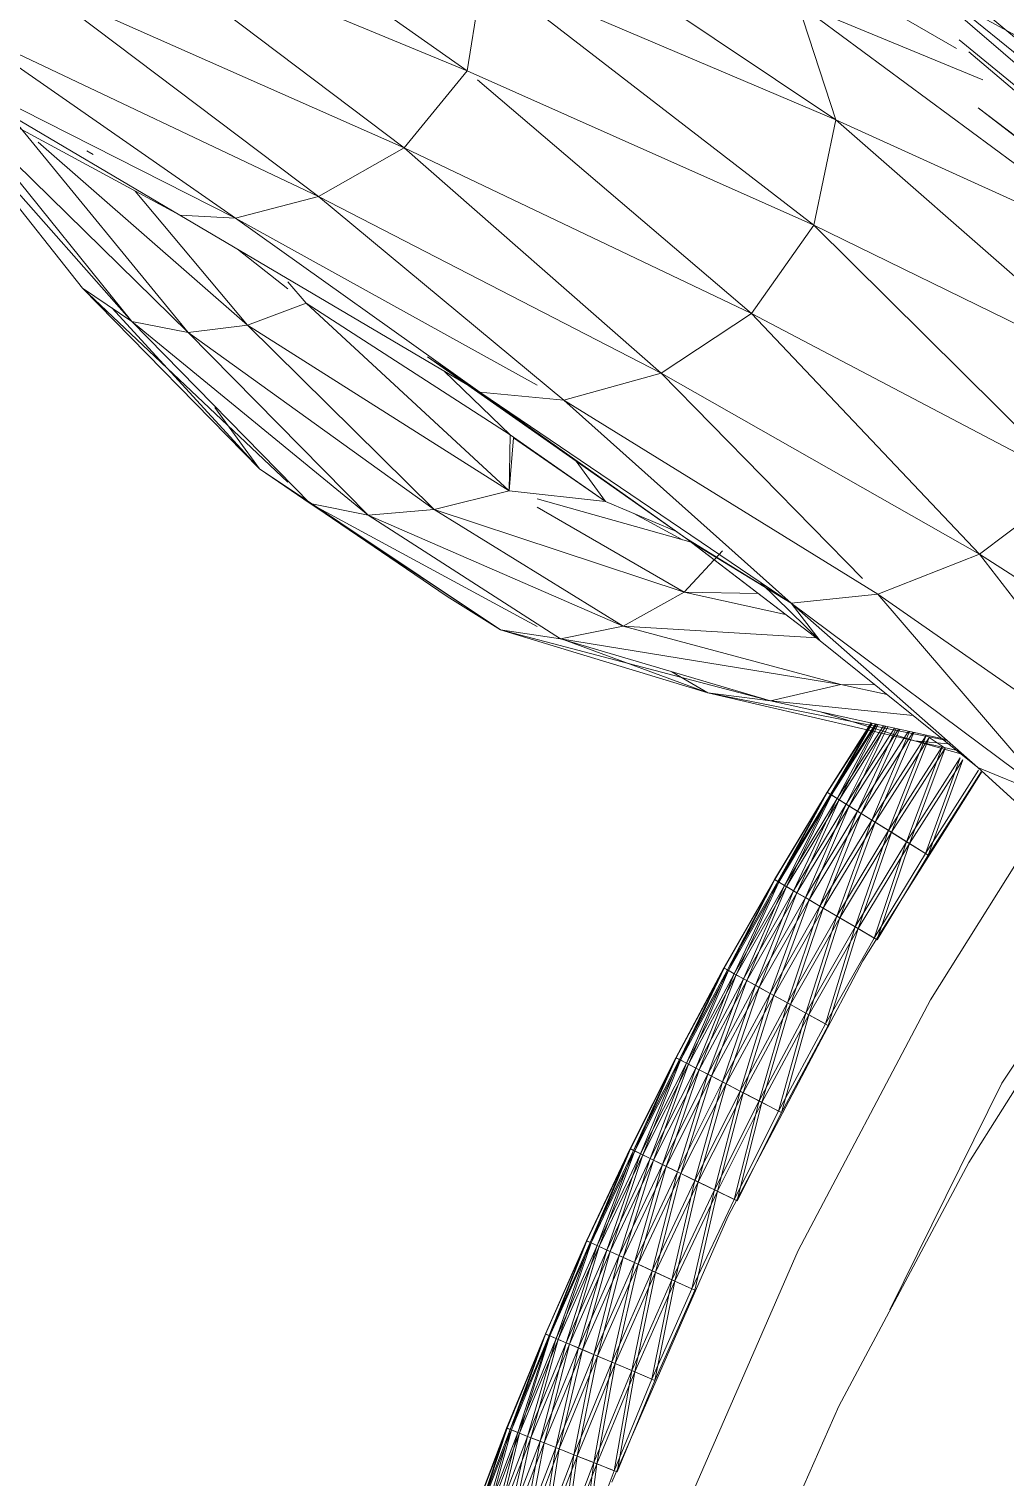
# Model space of a CAD drawing. Header units: millimetres. Extents: x -8591 to 211781, y -3000 to 31870.
# Drawn here: x -4579.3 to -4543.6, y 2707.5 to 2760.4 of the extents above; entities that cross this region are included whole.
import ezdxf

# ---------------------------------------------------------------- set-up
doc = ezdxf.new("R2010")
doc.units = ezdxf.units.MM
doc.layers.add('G-IMPT', color=8, linetype='Continuous', lineweight=9)
doc.layers.add('I-FURN', color=30, linetype='Continuous', lineweight=9)

# ---------------------------------------------------------------- blocks, each defined once
blk = doc.blocks.new('Artificial banana plant 1500mm - Family 4__C1-728657-Begane grond')
at = {"layer": 'G-IMPT'}
for p, q in [((-107.198, 83.734), (-142.178, 113.008)), ((-107.198, 83.734), (-142.178, 113.008)), ((-162.828, 110.678), (-150.528, 102.021)), ((-162.828, 110.678), (-150.528, 102.021)), ((-152.008, 110.24), (-137.048, 100.226)), ((-152.008, 110.24), (-137.048, 100.226)), ((-111.455, 85.89), (-138.008, 108.777)), ((-111.455, 85.89), (-138.008, 108.777)), ((-107.198, 83.734), (-138.008, 108.777)), ((-107.198, 83.734), (-138.008, 108.777)), ((-163.828, 107.517), (-152.828, 99.204)), ((-163.828, 107.517), (-152.828, 99.204)), ((-163.828, 107.517), (-150.528, 102.021)), ((-163.828, 107.517), (-150.528, 102.021)), ((-140.818, 107.577), (-132.639, 102.832)), ((-140.818, 107.577), (-132.639, 102.832)), ((-150.528, 102.021), (-149.938, 105.709)), ((-150.528, 102.021), (-149.938, 105.709)), ((-149.938, 105.709), (-137.848, 96.379)), ((-149.938, 105.709), (-137.848, 96.379)), ((-149.938, 105.709), (-137.048, 100.226)), ((-149.938, 105.709), (-137.048, 100.226)), ((-166.118, 105.085), (-155.968, 97.423)), ((-166.118, 105.085), (-155.968, 97.423)), ((-166.118, 105.085), (-152.828, 99.204)), ((-166.118, 105.085), (-152.828, 99.204)), ((-137.048, 100.226), (-138.438, 104.486)), ((-137.048, 100.226), (-138.438, 104.486)), ((-138.438, 104.486), (-125.728, 95.089)), ((-138.438, 104.486), (-125.728, 95.089)), ((-138.438, 104.486), (-131.669, 101.695)), ((-138.438, 104.486), (-131.669, 101.695)), ((-132.558, 104.45), (-119.518, 97.376)), ((-132.558, 104.45), (-119.518, 97.376)), ((-174.258, 103.884), (-161.028, 96.74)), ((-174.258, 103.884), (-161.028, 96.74)), ((-172.048, 103.251), (-161.028, 96.74)), ((-172.048, 103.251), (-161.028, 96.74)), ((-172.048, 103.251), (-158.998, 96.63)), ((-172.048, 103.251), (-158.998, 96.63)), ((-169.108, 103.655), (-158.998, 96.63)), ((-169.108, 103.655), (-158.998, 96.63)), ((-169.108, 103.655), (-155.968, 97.423)), ((-169.108, 103.655), (-155.968, 97.423)), ((-111.368, 85.815), (-132.533, 103.152)), ((-111.368, 85.815), (-132.533, 103.152)), ((-114.388, 87.57), (-132.182, 102.72)), ((-114.388, 87.57), (-132.182, 102.72)), ((-170.748, 101.844), (-164.588, 94.078)), ((-170.748, 101.844), (-164.588, 94.078)), ((-170.616, 101.695), (-162.788, 92.856)), ((-170.616, 101.695), (-162.788, 92.856)), ((-152.828, 99.204), (-150.528, 102.021)), ((-152.828, 99.204), (-150.528, 102.021)), ((-150.528, 102.021), (-137.848, 96.379)), ((-150.528, 102.021), (-137.848, 96.379)), ((-150.146, 101.695), (-140.128, 93.143)), ((-150.146, 101.695), (-140.128, 93.143)), ((-120.518, 92.054), (-131.838, 100.663)), ((-120.518, 92.054), (-131.838, 100.663)), ((-115.508, 88.104), (-131.838, 100.663)), ((-115.508, 88.104), (-131.838, 100.663)), ((-168.998, 100.562), (-160.728, 92.452)), ((-168.998, 100.562), (-160.728, 92.452)), ((-168.998, 100.562), (-162.788, 92.856)), ((-168.998, 100.562), (-162.788, 92.856)), ((-166.978, 100.083), (-160.728, 92.452)), ((-166.978, 100.083), (-160.728, 92.452)), ((-137.848, 96.379), (-137.048, 100.226)), ((-137.848, 96.379), (-137.048, 100.226)), ((-137.048, 100.226), (-126.078, 90.624)), ((-137.048, 100.226), (-126.078, 90.624)), ((-137.048, 100.226), (-125.728, 95.089)), ((-137.048, 100.226), (-125.728, 95.089)), ((-166.216, 99.417), (-158.558, 92.719)), ((-166.216, 99.417), (-158.558, 92.719)), ((-164.438, 99.099), (-164.198, 98.965)), ((-155.968, 97.423), (-152.828, 99.204)), ((-155.968, 97.423), (-152.828, 99.204)), ((-152.828, 99.204), (-143.428, 90.973)), ((-152.828, 99.204), (-143.428, 90.973)), ((-152.828, 99.204), (-140.128, 93.143)), ((-152.828, 99.204), (-140.128, 93.143)), ((-162.662, 97.623), (-158.558, 92.719)), ((-162.662, 97.623), (-158.558, 92.719)), ((-158.998, 96.63), (-155.968, 97.423)), ((-158.998, 96.63), (-155.968, 97.423)), ((-155.968, 97.423), (-146.988, 89.985)), ((-155.968, 97.423), (-146.988, 89.985)), ((-155.968, 97.423), (-143.428, 90.973)), ((-155.968, 97.423), (-143.428, 90.973)), ((-161.028, 96.74), (-150.058, 90.27)), ((-161.028, 96.74), (-150.058, 90.27)), ((-161.028, 96.74), (-158.998, 96.63)), ((-161.028, 96.74), (-158.998, 96.63)), ((-158.998, 96.63), (-150.058, 90.27)), ((-158.998, 96.63), (-150.058, 90.27)), ((-158.998, 96.63), (-147.962, 90.524)), ((-158.998, 96.63), (-147.962, 90.524)), ((-140.128, 93.143), (-137.848, 96.379)), ((-140.128, 93.143), (-137.848, 96.379)), ((-137.848, 96.379), (-128.338, 86.949)), ((-137.848, 96.379), (-128.338, 86.949)), ((-137.848, 96.379), (-126.078, 90.624)), ((-137.848, 96.379), (-126.078, 90.624)), ((-158.921, 95.498), (-157.089, 94.055)), ((-158.921, 95.498), (-157.089, 94.055)), ((-157.089, 94.312), (-156.418, 93.526)), ((-157.089, 94.312), (-156.418, 93.526)), ((-164.588, 94.078), (-158.118, 87.471)), ((-164.588, 94.078), (-158.118, 87.471)), ((-162.788, 92.856), (-164.588, 94.078)), ((-162.788, 92.856), (-164.588, 94.078)), ((-164.588, 94.078), (-157.089, 86.98)), ((-164.588, 94.078), (-157.089, 86.98)), ((-163.52, 93.354), (-158.118, 87.471)), ((-163.52, 93.354), (-158.118, 87.471)), ((-156.418, 93.526), (-158.558, 92.719)), ((-156.418, 93.526), (-158.558, 92.719)), ((-156.418, 93.526), (-148.958, 88.712)), ((-156.418, 93.526), (-148.958, 88.712)), ((-156.418, 93.526), (-148.988, 86.668)), ((-156.418, 93.526), (-148.988, 86.668)), ((-160.728, 92.452), (-162.788, 92.856)), ((-160.728, 92.452), (-162.788, 92.856)), ((-162.788, 92.856), (-154.148, 85.775)), ((-162.788, 92.856), (-154.148, 85.775)), ((-162.788, 92.856), (-156.268, 86.203)), ((-162.788, 92.856), (-156.268, 86.203)), ((-158.558, 92.719), (-160.728, 92.452)), ((-158.558, 92.719), (-160.728, 92.452)), ((-158.558, 92.719), (-148.988, 86.668)), ((-158.558, 92.719), (-148.988, 86.668)), ((-158.558, 92.719), (-151.738, 85.981)), ((-158.558, 92.719), (-151.738, 85.981)), ((-143.428, 90.973), (-140.128, 93.143)), ((-143.428, 90.973), (-140.128, 93.143)), ((-140.128, 93.143), (-131.788, 84.356)), ((-140.128, 93.143), (-131.788, 84.356)), ((-140.128, 93.143), (-128.338, 86.949)), ((-140.128, 93.143), (-128.338, 86.949)), ((-160.728, 92.452), (-151.738, 85.981)), ((-160.728, 92.452), (-151.738, 85.981)), ((-160.728, 92.452), (-154.148, 85.775)), ((-160.728, 92.452), (-154.148, 85.775)), ((-151.978, 91.563), (-150.058, 90.27)), ((-151.978, 91.563), (-150.058, 90.27)), ((-151.978, 91.563), (-142.528, 84.937)), ((-151.978, 91.563), (-142.528, 84.937)), ((-151.371, 91.045), (-148.958, 88.712)), ((-151.371, 91.045), (-148.958, 88.712)), ((-146.988, 89.985), (-143.428, 90.973)), ((-146.988, 89.985), (-143.428, 90.973)), ((-143.428, 90.973), (-136.065, 83.459)), ((-143.428, 90.973), (-136.065, 83.459)), ((-143.428, 90.973), (-131.788, 84.356)), ((-143.428, 90.973), (-131.788, 84.356)), ((-150.058, 90.27), (-146.988, 89.985)), ((-150.058, 90.27), (-146.988, 89.985)), ((-150.058, 90.27), (-142.528, 84.937)), ((-150.058, 90.27), (-142.528, 84.937)), ((-150.058, 90.27), (-138.678, 82.554)), ((-150.058, 90.27), (-138.678, 82.554)), ((-158.118, 87.471), (-159.758, 89.709)), ((-158.118, 87.471), (-159.758, 89.709)), ((-146.988, 89.985), (-138.678, 82.554)), ((-146.988, 89.985), (-138.678, 82.554)), ((-146.988, 89.985), (-135.508, 82.891)), ((-146.988, 89.985), (-135.508, 82.891)), ((-148.958, 88.712), (-148.988, 86.668)), ((-148.958, 88.712), (-148.988, 86.668)), ((-148.988, 86.668), (-148.828, 88.605)), ((-148.988, 86.668), (-148.828, 88.605)), ((-148.958, 88.712), (-145.468, 86.27)), ((-148.958, 88.712), (-145.468, 86.27)), ((-145.468, 86.27), (-148.828, 88.605)), ((-145.468, 86.27), (-148.828, 88.605)), ((-156.268, 86.203), (-158.118, 87.471)), ((-156.268, 86.203), (-158.118, 87.471)), ((-158.118, 87.471), (-149.308, 81.584)), ((-158.118, 87.471), (-149.308, 81.584)), ((-158.118, 87.471), (-151.258, 82.797)), ((-158.118, 87.471), (-151.258, 82.797)), ((-146.535, 87.747), (-145.468, 86.27)), ((-146.535, 87.747), (-145.468, 86.27)), ((-131.788, 84.356), (-128.338, 86.949)), ((-131.788, 84.356), (-128.338, 86.949)), ((-148.988, 86.668), (-151.738, 85.981)), ((-148.988, 86.668), (-151.738, 85.981)), ((-148.988, 86.668), (-145.468, 86.27)), ((-148.988, 86.668), (-145.468, 86.27)), ((-147.962, 86.378), (-142.34, 84.792)), ((-147.962, 86.378), (-142.34, 84.792)), ((-156.268, 86.203), (-149.308, 81.584)), ((-156.268, 86.203), (-149.308, 81.584)), ((-154.148, 85.775), (-156.268, 86.203)), ((-154.148, 85.775), (-156.268, 86.203)), ((-156.268, 86.203), (-147.962, 81.707)), ((-156.268, 86.203), (-147.962, 81.707)), ((-151.738, 85.981), (-154.148, 85.775)), ((-151.738, 85.981), (-154.148, 85.775)), ((-154.148, 85.775), (-144.828, 81.719)), ((-154.148, 85.775), (-144.828, 81.719)), ((-154.148, 85.775), (-147.118, 81.25)), ((-154.148, 85.775), (-147.118, 81.25)), ((-151.738, 85.981), (-142.588, 82.961)), ((-151.738, 85.981), (-142.588, 82.961)), ((-151.738, 85.981), (-144.828, 81.719)), ((-151.738, 85.981), (-144.828, 81.719)), ((-147.962, 86.074), (-142.588, 82.961)), ((-147.962, 86.074), (-142.588, 82.961)), ((-142.869, 85.176), (-145.468, 86.27)), ((-142.869, 85.176), (-145.468, 86.27)), ((-142.652, 84.88), (-144.433, 85.835)), ((-142.652, 84.88), (-144.433, 85.835)), ((-142.528, 84.937), (-137.618, 81.18)), ((-142.528, 84.937), (-137.618, 81.18)), ((-142.528, 84.937), (-138.678, 82.554)), ((-142.528, 84.937), (-138.678, 82.554)), ((-142.528, 84.937), (-142.338, 84.792)), ((-142.528, 84.937), (-142.338, 84.792)), ((-138.678, 82.554), (-142.338, 84.792)), ((-138.678, 82.554), (-142.338, 84.792)), ((-137.618, 81.18), (-142.338, 84.792)), ((-137.618, 81.18), (-142.338, 84.792)), ((-141.188, 84.468), (-142.588, 82.961)), ((-141.188, 84.468), (-142.588, 82.961)), ((-135.508, 82.891), (-131.788, 84.356)), ((-135.508, 82.891), (-131.788, 84.356)), ((-131.788, 84.356), (-125.078, 75.612)), ((-131.788, 84.356), (-125.078, 75.612)), ((-131.788, 84.356), (-120.898, 77.323)), ((-131.788, 84.356), (-120.898, 77.323)), ((-139.786, 83.306), (-137.618, 81.18)), ((-139.786, 83.306), (-137.618, 81.18)), ((-149.308, 81.584), (-151.258, 82.797)), ((-149.308, 81.584), (-151.258, 82.797)), ((-142.588, 82.961), (-144.828, 81.719)), ((-142.588, 82.961), (-144.828, 81.719)), ((-139.877, 82.908), (-142.588, 82.961)), ((-139.877, 82.908), (-142.588, 82.961)), ((-142.588, 82.961), (-138.884, 82.148)), ((-142.588, 82.961), (-138.884, 82.148)), ((-138.678, 82.554), (-135.508, 82.891)), ((-138.678, 82.554), (-135.508, 82.891)), ((-135.508, 82.891), (-129.709, 76.132)), ((-135.508, 82.891), (-129.709, 76.132)), ((-135.508, 82.891), (-125.078, 75.612)), ((-135.508, 82.891), (-125.078, 75.612)), ((-138.678, 82.554), (-131.848, 76.549)), ((-138.678, 82.554), (-131.848, 76.549)), ((-138.678, 82.554), (-137.618, 81.18)), ((-138.678, 82.554), (-137.618, 81.18)), ((-138.678, 82.554), (-129.709, 75.871)), ((-138.678, 82.554), (-129.709, 75.871)), ((-149.308, 81.584), (-141.728, 79.286)), ((-149.308, 81.584), (-141.728, 79.286)), ((-147.118, 81.25), (-149.308, 81.584)), ((-147.118, 81.25), (-149.308, 81.584)), ((-149.308, 81.584), (-139.438, 78.994)), ((-149.308, 81.584), (-139.438, 78.994)), ((-144.828, 81.719), (-147.118, 81.25)), ((-144.828, 81.719), (-147.118, 81.25)), ((-144.828, 81.719), (-137.733, 81.292)), ((-144.828, 81.719), (-137.733, 81.292)), ((-144.828, 81.719), (-136.868, 79.587)), ((-144.828, 81.719), (-136.868, 79.587)), ((-147.118, 81.272), (-141.728, 79.286)), ((-147.118, 81.272), (-141.728, 79.286)), ((-147.118, 81.25), (-136.868, 79.587)), ((-147.118, 81.25), (-136.868, 79.587)), ((-147.118, 81.25), (-139.438, 78.994)), ((-147.118, 81.25), (-139.438, 78.994)), ((-131.848, 76.549), (-137.618, 81.18)), ((-131.848, 76.549), (-137.618, 81.18)), ((-141.728, 79.286), (-143.039, 80.052)), ((-141.728, 79.286), (-143.039, 80.052)), ((-136.868, 79.587), (-139.438, 78.994)), ((-136.868, 79.587), (-139.438, 78.994)), ((-136.868, 79.587), (-135.611, 79.569)), ((-136.868, 79.587), (-135.611, 79.569)), ((-136.868, 79.587), (-135.171, 79.216)), ((-136.868, 79.587), (-135.171, 79.216)), ((-141.728, 79.286), (-134.168, 77.531)), ((-141.728, 79.286), (-134.168, 77.531)), ((-139.438, 78.994), (-141.728, 79.286)), ((-139.438, 78.994), (-141.728, 79.286)), ((-141.728, 79.286), (-132.972, 77.538)), ((-141.728, 79.286), (-132.972, 77.538)), ((-139.438, 78.994), (-134.218, 78.451)), ((-139.438, 78.994), (-134.218, 78.451)), ((-139.438, 78.994), (-133.012, 77.573)), ((-139.438, 78.994), (-133.012, 77.573)), ((-137.607, 78.589), (-134.168, 77.531)), ((-137.607, 78.589), (-134.168, 77.531)), ((-135.754, 78.179), (-137.368, 75.646)), ((-135.754, 78.179), (-137.368, 75.646)), ((-137.358, 75.641), (-135.751, 78.179)), ((-137.358, 75.641), (-135.751, 78.179)), ((-135.734, 78.175), (-137.358, 75.641)), ((-135.734, 78.175), (-137.358, 75.641)), ((-135.724, 78.173), (-137.238, 75.568)), ((-135.724, 78.173), (-137.238, 75.568)), ((-137.238, 75.568), (-135.595, 78.144)), ((-135.595, 78.144), (-137.238, 75.568)), ((-135.699, 78.167), (-137.208, 75.547)), ((-135.699, 78.167), (-137.208, 75.547)), ((-137.208, 75.547), (-135.556, 78.136)), ((-137.208, 75.547), (-135.556, 78.136)), ((-136.998, 75.417), (-135.544, 78.133)), ((-135.544, 78.133), (-136.998, 75.417)), ((-135.297, 78.078), (-136.998, 75.417)), ((-135.297, 78.078), (-136.998, 75.417)), ((-136.928, 75.374), (-135.498, 78.123)), ((-136.928, 75.374), (-135.498, 78.123)), ((-135.211, 78.059), (-136.928, 75.374)), ((-135.211, 78.059), (-136.928, 75.374)), ((-135.239, 78.065), (-136.668, 75.213)), ((-135.239, 78.065), (-136.668, 75.213)), ((-136.668, 75.213), (-134.897, 77.99)), ((-134.897, 77.99), (-136.668, 75.213)), ((-135.149, 78.046), (-136.558, 75.141)), ((-135.149, 78.046), (-136.558, 75.141)), ((-136.558, 75.141), (-134.759, 77.959)), ((-136.558, 75.141), (-134.759, 77.959)), ((-136.248, 74.955), (-134.843, 77.978)), ((-134.843, 77.978), (-136.248, 74.955)), ((-134.387, 77.877), (-136.248, 74.955)), ((-134.387, 77.877), (-136.248, 74.955)), ((-136.118, 74.868), (-134.71, 77.948)), ((-136.118, 74.868), (-134.71, 77.948)), ((-134.215, 77.839), (-136.118, 74.868)), ((-134.215, 77.839), (-136.118, 74.868)), ((-134.351, 77.869), (-135.728, 74.631)), ((-135.728, 74.631), (-134.351, 77.869)), ((-134.189, 77.833), (-135.608, 74.553)), ((-134.189, 77.833), (-135.608, 74.553)), ((-135.728, 74.631), (-133.748, 77.726)), ((-133.748, 77.726), (-135.728, 74.631)), ((-133.628, 77.645), (-135.608, 74.553)), ((-135.608, 74.553), (-133.628, 77.645)), ((-135.118, 74.252), (-133.748, 77.726)), ((-133.748, 77.726), (-135.118, 74.252)), ((-133.148, 77.332), (-135.118, 74.252)), ((-133.148, 77.332), (-135.118, 74.252)), ((-135.008, 74.182), (-133.628, 77.645)), ((-135.008, 74.182), (-133.628, 77.645)), ((-133.148, 77.332), (-134.458, 73.837)), ((-134.458, 73.837), (-133.148, 77.332)), ((-134.168, 77.531), (-132.39, 77.026)), ((-134.168, 77.531), (-132.39, 77.026)), ((-132.814, 77.399), (-134.168, 77.531)), ((-132.814, 77.399), (-134.168, 77.531)), ((-134.168, 77.531), (-132.544, 77.162)), ((-134.168, 77.531), (-132.544, 77.162)), ((-133.048, 77.26), (-133.628, 77.645)), ((-133.048, 77.26), (-133.628, 77.645)), ((-133.048, 77.26), (-135.008, 74.182)), ((-133.048, 77.26), (-135.008, 74.182)), ((-134.458, 73.837), (-132.498, 76.901)), ((-132.498, 76.901), (-134.458, 73.837)), ((-133.048, 77.26), (-134.348, 73.774)), ((-133.048, 77.26), (-134.348, 73.774)), ((-132.398, 76.835), (-134.348, 73.774)), ((-134.348, 73.774), (-132.398, 76.835)), ((-133.768, 73.413), (-132.498, 76.901)), ((-132.498, 76.901), (-133.768, 73.413)), ((-133.668, 73.35), (-132.398, 76.835)), ((-133.668, 73.35), (-132.398, 76.835)), ((-136.058, 69.49), (-131.696, 76.422)), ((-131.828, 76.459), (-133.768, 73.413)), ((-131.828, 76.459), (-133.768, 73.413)), ((-131.728, 76.395), (-133.668, 73.35)), ((-131.728, 76.395), (-133.668, 73.35)), ((-131.848, 76.549), (-123.338, 68.788)), ((-131.848, 76.549), (-123.338, 68.788)), ((-131.848, 76.549), (-129.709, 75.665)), ((-131.848, 76.549), (-129.709, 75.665)), ((-139.288, 72.459), (-137.368, 75.646)), ((-139.288, 72.459), (-137.368, 75.646)), ((-139.278, 72.452), (-137.368, 75.646)), ((-139.278, 72.452), (-137.368, 75.646)), ((-139.278, 72.452), (-137.358, 75.641)), ((-139.278, 72.452), (-137.358, 75.641)), ((-139.168, 72.385), (-137.368, 75.646)), ((-139.168, 72.385), (-137.368, 75.646)), ((-139.168, 72.385), (-137.238, 75.568)), ((-139.168, 72.385), (-137.238, 75.568)), ((-139.128, 72.363), (-137.358, 75.641)), ((-139.128, 72.363), (-137.358, 75.641)), ((-139.128, 72.363), (-137.208, 75.547)), ((-139.128, 72.363), (-137.208, 75.547)), ((-138.918, 72.239), (-137.238, 75.568)), ((-138.918, 72.239), (-137.238, 75.568)), ((-138.918, 72.239), (-136.998, 75.417)), ((-138.918, 72.239), (-136.998, 75.417)), ((-138.848, 72.199), (-137.208, 75.547)), ((-138.848, 72.199), (-137.208, 75.547)), ((-138.848, 72.199), (-136.928, 75.374)), ((-138.848, 72.199), (-136.928, 75.374)), ((-138.588, 72.044), (-136.998, 75.417)), ((-138.588, 72.044), (-136.998, 75.417)), ((-138.588, 72.044), (-136.668, 75.213)), ((-138.588, 72.044), (-136.668, 75.213)), ((-138.468, 71.975), (-136.928, 75.374)), ((-138.468, 71.975), (-136.928, 75.374)), ((-138.158, 71.795), (-136.668, 75.213)), ((-138.158, 71.795), (-136.668, 75.213)), ((-137.358, 75.641), (-137.368, 75.646)), ((-137.238, 75.568), (-137.368, 75.646)), ((-137.358, 75.641), (-137.368, 75.646)), ((-137.238, 75.568), (-137.368, 75.646)), ((-137.208, 75.547), (-137.358, 75.641)), ((-137.358, 75.641), (-137.208, 75.547)), ((-137.238, 75.568), (-136.998, 75.417)), ((-137.238, 75.568), (-136.998, 75.417)), ((-136.928, 75.374), (-137.208, 75.547)), ((-136.928, 75.374), (-137.208, 75.547)), ((-136.668, 75.213), (-136.998, 75.417)), ((-136.668, 75.213), (-136.998, 75.417)), ((-136.558, 75.141), (-136.928, 75.374)), ((-136.928, 75.374), (-136.558, 75.141)), ((-136.668, 75.213), (-136.248, 74.955)), ((-136.668, 75.213), (-136.248, 74.955)), ((-138.468, 71.975), (-136.558, 75.141)), ((-138.468, 71.975), (-136.558, 75.141)), ((-138.158, 71.795), (-136.248, 74.955)), ((-138.158, 71.795), (-136.248, 74.955)), ((-138.018, 71.714), (-136.558, 75.141)), ((-138.018, 71.714), (-136.558, 75.141)), ((-138.018, 71.714), (-136.118, 74.868)), ((-138.018, 71.714), (-136.118, 74.868)), ((-137.628, 71.485), (-136.248, 74.955)), ((-137.628, 71.485), (-136.248, 74.955)), ((-137.508, 71.411), (-136.118, 74.868)), ((-137.508, 71.411), (-136.118, 74.868)), ((-136.118, 74.868), (-136.558, 75.141)), ((-136.118, 74.868), (-136.558, 75.141)), ((-135.728, 74.631), (-136.248, 74.955)), ((-135.728, 74.631), (-136.248, 74.955)), ((-135.608, 74.553), (-136.118, 74.868)), ((-136.118, 74.868), (-135.608, 74.553)), ((-137.628, 71.485), (-135.728, 74.631)), ((-137.628, 71.485), (-135.728, 74.631)), ((-137.508, 71.411), (-135.608, 74.553)), ((-137.508, 71.411), (-135.608, 74.553)), ((-137.008, 71.121), (-135.728, 74.631)), ((-137.008, 71.121), (-135.728, 74.631)), ((-137.008, 71.121), (-135.118, 74.252)), ((-137.008, 71.121), (-135.118, 74.252)), ((-136.898, 71.056), (-135.608, 74.553)), ((-136.898, 71.056), (-135.608, 74.553)), ((-136.898, 71.056), (-135.008, 74.182)), ((-136.898, 71.056), (-135.008, 74.182)), ((-136.338, 70.724), (-135.118, 74.252)), ((-136.338, 70.724), (-135.118, 74.252)), ((-136.228, 70.664), (-135.008, 74.182)), ((-136.228, 70.664), (-135.008, 74.182)), ((-135.728, 74.631), (-135.118, 74.252)), ((-135.728, 74.631), (-135.118, 74.252)), ((-135.008, 74.182), (-135.608, 74.553)), ((-135.008, 74.182), (-135.608, 74.553)), ((-134.458, 73.837), (-135.118, 74.252)), ((-134.458, 73.837), (-135.118, 74.252)), ((-134.348, 73.774), (-135.008, 74.182)), ((-135.008, 74.182), (-134.348, 73.774)), ((-133.588, 68.063), (-129.642, 74.341)), ((-136.338, 70.724), (-134.458, 73.837)), ((-136.338, 70.724), (-134.458, 73.837)), ((-136.228, 70.664), (-134.348, 73.774)), ((-136.228, 70.664), (-134.348, 73.774)), ((-135.638, 70.318), (-134.458, 73.837)), ((-135.638, 70.318), (-134.458, 73.837)), ((-135.495, 70.384), (-134.348, 73.774)), ((-135.495, 70.384), (-134.348, 73.774)), ((-134.458, 73.837), (-133.768, 73.413)), ((-134.458, 73.837), (-133.768, 73.413)), ((-133.668, 73.35), (-134.348, 73.774)), ((-133.668, 73.35), (-134.348, 73.774)), ((-135.638, 70.318), (-133.768, 73.413)), ((-135.638, 70.318), (-133.768, 73.413)), ((-135.538, 70.257), (-133.668, 73.35)), ((-135.538, 70.257), (-133.668, 73.35)), ((-139.288, 72.459), (-141.138, 69.223)), ((-139.288, 72.459), (-141.138, 69.223)), ((-141.128, 69.218), (-139.288, 72.459)), ((-141.128, 69.218), (-139.288, 72.459)), ((-139.278, 72.452), (-141.128, 69.218)), ((-139.278, 72.452), (-141.128, 69.218)), ((-139.288, 72.459), (-141.008, 69.153)), ((-139.288, 72.459), (-141.008, 69.153)), ((-141.008, 69.153), (-139.168, 72.385)), ((-139.168, 72.385), (-141.008, 69.153)), ((-139.278, 72.452), (-140.968, 69.133)), ((-139.278, 72.452), (-140.968, 69.133)), ((-140.968, 69.133), (-139.128, 72.363)), ((-140.968, 69.133), (-139.128, 72.363)), ((-140.758, 69.014), (-139.168, 72.385)), ((-139.168, 72.385), (-140.758, 69.014)), ((-138.918, 72.239), (-140.758, 69.014)), ((-138.918, 72.239), (-140.758, 69.014)), ((-140.688, 68.976), (-139.128, 72.363)), ((-140.688, 68.976), (-139.128, 72.363)), ((-138.848, 72.199), (-140.688, 68.976)), ((-138.848, 72.199), (-140.688, 68.976)), ((-138.918, 72.239), (-140.418, 68.826)), ((-138.918, 72.239), (-140.418, 68.826)), ((-140.418, 68.826), (-138.588, 72.044)), ((-138.588, 72.044), (-140.418, 68.826)), ((-138.848, 72.199), (-140.298, 68.761)), ((-138.848, 72.199), (-140.298, 68.761)), ((-139.988, 68.59), (-138.588, 72.044)), ((-138.588, 72.044), (-139.988, 68.59)), ((-139.278, 72.452), (-139.288, 72.459)), ((-139.288, 72.459), (-139.168, 72.385)), ((-139.278, 72.452), (-139.288, 72.459)), ((-139.288, 72.459), (-139.168, 72.385)), ((-139.278, 72.452), (-139.128, 72.363)), ((-139.278, 72.452), (-139.128, 72.363)), ((-138.918, 72.239), (-139.168, 72.385)), ((-139.168, 72.385), (-138.918, 72.239)), ((-138.848, 72.199), (-139.128, 72.363)), ((-138.848, 72.199), (-139.128, 72.363)), ((-138.918, 72.239), (-138.588, 72.044)), ((-138.918, 72.239), (-138.588, 72.044)), ((-138.848, 72.199), (-138.468, 71.975)), ((-138.848, 72.199), (-138.468, 71.975)), ((-138.158, 71.795), (-138.588, 72.044)), ((-138.588, 72.044), (-138.158, 71.795)), ((-140.298, 68.761), (-138.468, 71.975)), ((-140.298, 68.761), (-138.468, 71.975)), ((-138.158, 71.795), (-139.988, 68.59)), ((-138.158, 71.795), (-139.988, 68.59)), ((-139.848, 68.511), (-138.468, 71.975)), ((-139.848, 68.511), (-138.468, 71.975)), ((-138.018, 71.714), (-139.848, 68.511)), ((-138.018, 71.714), (-139.848, 68.511)), ((-138.158, 71.795), (-139.448, 68.292)), ((-139.448, 68.292), (-138.158, 71.795)), ((-139.448, 68.292), (-137.628, 71.485)), ((-137.628, 71.485), (-139.448, 68.292)), ((-138.018, 71.714), (-139.318, 68.222)), ((-138.018, 71.714), (-139.318, 68.222)), ((-138.818, 67.946), (-137.628, 71.485)), ((-137.628, 71.485), (-138.818, 67.946)), ((-138.018, 71.714), (-138.468, 71.975)), ((-138.018, 71.714), (-138.468, 71.975)), ((-138.158, 71.795), (-137.628, 71.485)), ((-137.628, 71.485), (-138.158, 71.795)), ((-137.508, 71.411), (-138.018, 71.714)), ((-138.018, 71.714), (-137.508, 71.411)), ((-137.008, 71.121), (-137.628, 71.485)), ((-137.628, 71.485), (-137.008, 71.121)), ((-126.518, 71.689), (-130.978, 65.017)), ((-137.508, 71.411), (-139.318, 68.222)), ((-139.318, 68.222), (-137.508, 71.411)), ((-137.008, 71.121), (-138.818, 67.946)), ((-137.008, 71.121), (-138.818, 67.946)), ((-138.708, 67.883), (-137.508, 71.411)), ((-138.708, 67.883), (-137.508, 71.411)), ((-136.898, 71.056), (-138.708, 67.883)), ((-136.898, 71.056), (-138.708, 67.883)), ((-137.008, 71.121), (-138.138, 67.566)), ((-138.138, 67.566), (-137.008, 71.121)), ((-136.898, 71.056), (-138.028, 67.508)), ((-136.898, 71.056), (-138.028, 67.508)), ((-136.898, 71.056), (-137.508, 71.411)), ((-136.898, 71.056), (-137.508, 71.411)), ((-137.008, 71.121), (-136.338, 70.724)), ((-136.338, 70.724), (-137.008, 71.121)), ((-136.228, 70.664), (-136.898, 71.056)), ((-136.898, 71.056), (-136.228, 70.664)), ((-138.138, 67.566), (-136.338, 70.724)), ((-136.338, 70.724), (-138.138, 67.566)), ((-136.228, 70.664), (-138.028, 67.508)), ((-138.028, 67.508), (-136.228, 70.664)), ((-137.428, 67.176), (-136.338, 70.724)), ((-136.338, 70.724), (-137.428, 67.176)), ((-137.328, 67.12), (-136.228, 70.664)), ((-137.328, 67.12), (-136.228, 70.664)), ((-135.638, 70.318), (-136.338, 70.724)), ((-136.338, 70.724), (-135.638, 70.318)), ((-135.538, 70.257), (-136.228, 70.664)), ((-135.538, 70.257), (-136.228, 70.664)), ((-132.188, 62.117), (-126.788, 70.646)), ((-135.638, 70.318), (-137.428, 67.176)), ((-135.638, 70.318), (-137.428, 67.176)), ((-140.998, 60.129), (-136.058, 69.49)), ((-142.898, 65.944), (-141.138, 69.223)), ((-142.898, 65.944), (-141.138, 69.223)), ((-142.888, 65.937), (-141.138, 69.223)), ((-142.888, 65.937), (-141.138, 69.223)), ((-142.888, 65.937), (-141.128, 69.218)), ((-142.888, 65.937), (-141.128, 69.218)), ((-142.768, 65.874), (-141.138, 69.223)), ((-142.768, 65.874), (-141.138, 69.223)), ((-142.768, 65.874), (-141.008, 69.153)), ((-142.768, 65.874), (-141.008, 69.153)), ((-142.728, 65.856), (-141.128, 69.218)), ((-142.728, 65.856), (-141.128, 69.218)), ((-142.728, 65.856), (-140.968, 69.133)), ((-142.728, 65.856), (-140.968, 69.133)), ((-142.508, 65.744), (-141.008, 69.153)), ((-142.508, 65.744), (-141.008, 69.153)), ((-142.508, 65.744), (-140.758, 69.014)), ((-142.508, 65.744), (-140.758, 69.014)), ((-142.438, 65.706), (-140.968, 69.133)), ((-142.438, 65.706), (-140.968, 69.133)), ((-142.438, 65.706), (-140.688, 68.976)), ((-142.438, 65.706), (-140.688, 68.976)), ((-142.168, 65.564), (-140.758, 69.014)), ((-142.168, 65.564), (-140.758, 69.014)), ((-142.168, 65.564), (-140.418, 68.826)), ((-142.168, 65.564), (-140.418, 68.826)), ((-142.048, 65.501), (-140.688, 68.976)), ((-142.048, 65.501), (-140.688, 68.976)), ((-141.728, 65.338), (-140.418, 68.826)), ((-141.728, 65.338), (-140.418, 68.826)), ((-141.128, 69.218), (-141.138, 69.223)), ((-141.008, 69.153), (-141.138, 69.223)), ((-141.128, 69.218), (-141.138, 69.223)), ((-141.008, 69.153), (-141.138, 69.223)), ((-140.968, 69.133), (-141.128, 69.218)), ((-141.128, 69.218), (-140.968, 69.133)), ((-141.008, 69.153), (-140.758, 69.014)), ((-141.008, 69.153), (-140.758, 69.014)), ((-140.688, 68.976), (-140.968, 69.133)), ((-140.688, 68.976), (-140.968, 69.133)), ((-140.418, 68.826), (-140.758, 69.014)), ((-140.418, 68.826), (-140.758, 69.014)), ((-140.298, 68.761), (-140.688, 68.976)), ((-140.688, 68.976), (-140.298, 68.761)), ((-140.418, 68.826), (-139.988, 68.59)), ((-140.418, 68.826), (-139.988, 68.59)), ((-142.048, 65.501), (-140.298, 68.761)), ((-142.048, 65.501), (-140.298, 68.761)), ((-141.728, 65.338), (-139.988, 68.59)), ((-141.728, 65.338), (-139.988, 68.59)), ((-141.588, 65.262), (-140.298, 68.761)), ((-141.588, 65.262), (-140.298, 68.761)), ((-141.588, 65.262), (-139.848, 68.511)), ((-141.588, 65.262), (-139.848, 68.511)), ((-141.188, 65.055), (-139.988, 68.59)), ((-141.188, 65.055), (-139.988, 68.59)), ((-141.188, 65.055), (-139.448, 68.292)), ((-141.188, 65.055), (-139.448, 68.292)), ((-141.058, 64.986), (-139.848, 68.511)), ((-141.058, 64.986), (-139.848, 68.511)), ((-140.548, 64.723), (-139.448, 68.292)), ((-140.548, 64.723), (-139.448, 68.292)), ((-139.848, 68.511), (-140.298, 68.761)), ((-139.848, 68.511), (-140.298, 68.761)), ((-139.448, 68.292), (-139.988, 68.59)), ((-139.448, 68.292), (-139.988, 68.59)), ((-139.318, 68.222), (-139.848, 68.511)), ((-139.848, 68.511), (-139.318, 68.222)), ((-139.448, 68.292), (-138.818, 67.946)), ((-139.448, 68.292), (-138.818, 67.946)), ((-141.058, 64.986), (-139.318, 68.222)), ((-141.058, 64.986), (-139.318, 68.222)), ((-140.548, 64.723), (-138.818, 67.946)), ((-140.548, 64.723), (-138.818, 67.946)), ((-140.438, 64.663), (-139.318, 68.222)), ((-140.438, 64.663), (-139.318, 68.222)), ((-140.438, 64.663), (-138.708, 67.883)), ((-140.438, 64.663), (-138.708, 67.883)), ((-139.848, 64.361), (-138.818, 67.946)), ((-139.848, 64.361), (-138.818, 67.946)), ((-139.748, 64.307), (-138.708, 67.883)), ((-139.748, 64.307), (-138.708, 67.883)), ((-138.708, 67.883), (-139.318, 68.222)), ((-138.708, 67.883), (-139.318, 68.222)), ((-138.138, 67.566), (-138.818, 67.946)), ((-138.138, 67.566), (-138.818, 67.946)), ((-138.028, 67.508), (-138.708, 67.883)), ((-138.708, 67.883), (-138.028, 67.508)), ((-138.428, 58.892), (-133.588, 68.063)), ((-139.848, 64.361), (-138.138, 67.566)), ((-139.848, 64.361), (-138.138, 67.566)), ((-139.748, 64.307), (-138.028, 67.508)), ((-139.748, 64.307), (-138.028, 67.508)), ((-139.138, 63.991), (-138.138, 67.566)), ((-139.138, 63.991), (-138.138, 67.566)), ((-139.028, 63.936), (-138.028, 67.508)), ((-139.028, 63.936), (-138.028, 67.508)), ((-138.138, 67.566), (-137.428, 67.176)), ((-138.138, 67.566), (-137.428, 67.176)), ((-137.328, 67.12), (-138.028, 67.508)), ((-137.328, 67.12), (-138.028, 67.508)), ((-139.138, 63.991), (-137.428, 67.176)), ((-139.138, 63.991), (-137.428, 67.176)), ((-139.028, 63.936), (-137.328, 67.12)), ((-139.028, 63.936), (-137.328, 67.12)), ((-142.898, 65.944), (-144.568, 62.618)), ((-142.898, 65.944), (-144.568, 62.618)), ((-144.558, 62.613), (-142.898, 65.944)), ((-144.558, 62.613), (-142.898, 65.944)), ((-142.888, 65.937), (-144.558, 62.613)), ((-142.888, 65.937), (-144.558, 62.613)), ((-142.898, 65.944), (-144.438, 62.553)), ((-142.898, 65.944), (-144.438, 62.553)), ((-144.438, 62.553), (-142.768, 65.874)), ((-142.768, 65.874), (-144.438, 62.553)), ((-142.888, 65.937), (-144.398, 62.535)), ((-142.888, 65.937), (-144.398, 62.535)), ((-144.398, 62.535), (-142.728, 65.856)), ((-144.398, 62.535), (-142.728, 65.856)), ((-144.188, 62.429), (-142.768, 65.874)), ((-142.768, 65.874), (-144.188, 62.429)), ((-142.508, 65.744), (-144.188, 62.429)), ((-142.508, 65.744), (-144.188, 62.429)), ((-144.108, 62.393), (-142.728, 65.856)), ((-144.108, 62.393), (-142.728, 65.856)), ((-142.438, 65.706), (-144.108, 62.393)), ((-142.438, 65.706), (-144.108, 62.393)), ((-142.508, 65.744), (-143.838, 62.258)), ((-142.508, 65.744), (-143.838, 62.258)), ((-142.438, 65.706), (-143.708, 62.2)), ((-142.438, 65.706), (-143.708, 62.2)), ((-142.888, 65.937), (-142.898, 65.944)), ((-142.898, 65.944), (-142.768, 65.874)), ((-142.888, 65.937), (-142.898, 65.944)), ((-142.898, 65.944), (-142.768, 65.874)), ((-142.888, 65.937), (-142.728, 65.856)), ((-142.888, 65.937), (-142.728, 65.856)), ((-142.508, 65.744), (-142.768, 65.874)), ((-142.768, 65.874), (-142.508, 65.744)), ((-142.438, 65.706), (-142.728, 65.856)), ((-142.438, 65.706), (-142.728, 65.856)), ((-142.508, 65.744), (-142.168, 65.564)), ((-142.508, 65.744), (-142.168, 65.564)), ((-142.438, 65.706), (-142.048, 65.501)), ((-142.438, 65.706), (-142.048, 65.501)), ((-143.838, 62.258), (-142.168, 65.564)), ((-142.168, 65.564), (-143.838, 62.258)), ((-143.708, 62.2), (-142.048, 65.501)), ((-143.708, 62.2), (-142.048, 65.501)), ((-143.388, 62.043), (-142.168, 65.564)), ((-142.168, 65.564), (-143.388, 62.043)), ((-141.728, 65.338), (-143.388, 62.043)), ((-141.728, 65.338), (-143.388, 62.043)), ((-143.248, 61.971), (-142.048, 65.501)), ((-143.248, 61.971), (-142.048, 65.501)), ((-141.588, 65.262), (-143.248, 61.971)), ((-141.588, 65.262), (-143.248, 61.971)), ((-141.728, 65.338), (-142.838, 61.774)), ((-142.838, 61.774), (-141.728, 65.338)), ((-141.588, 65.262), (-142.708, 61.709)), ((-141.588, 65.262), (-142.708, 61.709)), ((-141.728, 65.338), (-142.168, 65.564)), ((-142.168, 65.564), (-141.728, 65.338)), ((-141.588, 65.262), (-142.048, 65.501)), ((-141.588, 65.262), (-142.048, 65.501)), ((-141.728, 65.338), (-141.188, 65.055)), ((-141.188, 65.055), (-141.728, 65.338)), ((-141.058, 64.986), (-141.588, 65.262)), ((-141.588, 65.262), (-141.058, 64.986)), ((-142.838, 61.774), (-141.188, 65.055)), ((-141.188, 65.055), (-142.838, 61.774)), ((-141.058, 64.986), (-142.708, 61.709)), ((-142.708, 61.709), (-141.058, 64.986)), ((-142.198, 61.459), (-141.188, 65.055)), ((-141.188, 65.055), (-142.198, 61.459)), ((-140.548, 64.723), (-142.198, 61.459)), ((-140.548, 64.723), (-142.198, 61.459)), ((-142.078, 61.402), (-141.058, 64.986)), ((-142.078, 61.402), (-141.058, 64.986)), ((-140.438, 64.663), (-142.078, 61.402)), ((-140.438, 64.663), (-142.078, 61.402)), ((-140.548, 64.723), (-141.488, 61.116)), ((-141.488, 61.116), (-140.548, 64.723)), ((-140.438, 64.663), (-141.378, 61.063)), ((-140.438, 64.663), (-141.378, 61.063)), ((-140.548, 64.723), (-141.188, 65.055)), ((-141.188, 65.055), (-140.548, 64.723)), ((-140.438, 64.663), (-141.058, 64.986)), ((-140.438, 64.663), (-141.058, 64.986)), ((-140.548, 64.723), (-139.848, 64.361)), ((-139.848, 64.361), (-140.548, 64.723)), ((-139.748, 64.307), (-140.438, 64.663)), ((-140.438, 64.663), (-139.748, 64.307)), ((-130.978, 65.017), (-135.066, 56.72)), ((-141.488, 61.116), (-139.848, 64.361)), ((-139.848, 64.361), (-141.488, 61.116)), ((-139.748, 64.307), (-141.378, 61.063)), ((-141.378, 61.063), (-139.748, 64.307)), ((-140.768, 60.762), (-139.848, 64.361)), ((-139.848, 64.361), (-140.768, 60.762)), ((-140.627, 60.832), (-139.748, 64.307)), ((-140.627, 60.832), (-139.748, 64.307)), ((-139.138, 63.991), (-139.848, 64.361)), ((-139.848, 64.361), (-139.138, 63.991)), ((-139.028, 63.936), (-139.748, 64.307)), ((-139.028, 63.936), (-139.748, 64.307)), ((-139.138, 63.991), (-140.768, 60.762)), ((-139.138, 63.991), (-140.768, 60.762)), ((-139.028, 63.936), (-140.658, 60.71)), ((-139.028, 63.936), (-140.658, 60.71)), ((-146.168, 59.253), (-144.568, 62.618)), ((-146.168, 59.253), (-144.568, 62.618)), ((-146.148, 59.247), (-144.568, 62.618)), ((-146.148, 59.247), (-144.568, 62.618)), ((-146.148, 59.247), (-144.558, 62.613)), ((-146.148, 59.247), (-144.558, 62.613)), ((-146.028, 59.19), (-144.568, 62.618)), ((-146.028, 59.19), (-144.568, 62.618)), ((-146.028, 59.19), (-144.438, 62.553)), ((-146.028, 59.19), (-144.438, 62.553)), ((-145.988, 59.173), (-144.558, 62.613)), ((-145.988, 59.173), (-144.558, 62.613)), ((-145.988, 59.173), (-144.398, 62.535)), ((-145.988, 59.173), (-144.398, 62.535)), ((-145.768, 59.072), (-144.438, 62.553)), ((-145.768, 59.072), (-144.438, 62.553)), ((-145.698, 59.038), (-144.398, 62.535)), ((-145.698, 59.038), (-144.398, 62.535)), ((-144.558, 62.613), (-144.568, 62.618)), ((-144.438, 62.553), (-144.568, 62.618)), ((-144.558, 62.613), (-144.568, 62.618)), ((-144.438, 62.553), (-144.568, 62.618)), ((-144.398, 62.535), (-144.558, 62.613)), ((-144.558, 62.613), (-144.398, 62.535)), ((-144.438, 62.553), (-144.188, 62.429)), ((-144.438, 62.553), (-144.188, 62.429)), ((-144.108, 62.393), (-144.398, 62.535)), ((-144.108, 62.393), (-144.398, 62.535)), ((-145.768, 59.072), (-144.188, 62.429)), ((-145.768, 59.072), (-144.188, 62.429)), ((-145.698, 59.038), (-144.108, 62.393)), ((-145.698, 59.038), (-144.108, 62.393)), ((-145.418, 58.91), (-144.188, 62.429)), ((-145.418, 58.91), (-144.188, 62.429)), ((-145.418, 58.91), (-143.838, 62.258)), ((-145.418, 58.91), (-143.838, 62.258)), ((-145.298, 58.854), (-144.108, 62.393)), ((-145.298, 58.854), (-144.108, 62.393)), ((-145.298, 58.854), (-143.708, 62.2)), ((-145.298, 58.854), (-143.708, 62.2)), ((-144.968, 58.708), (-143.838, 62.258)), ((-144.968, 58.708), (-143.838, 62.258)), ((-144.968, 58.708), (-143.388, 62.043)), ((-144.968, 58.708), (-143.388, 62.043)), ((-144.818, 58.639), (-143.708, 62.2)), ((-144.818, 58.639), (-143.708, 62.2)), ((-144.818, 58.639), (-143.248, 61.971)), ((-144.818, 58.639), (-143.248, 61.971)), ((-144.408, 58.452), (-143.388, 62.043)), ((-144.408, 58.452), (-143.388, 62.043)), ((-144.278, 58.391), (-143.248, 61.971)), ((-144.278, 58.391), (-143.248, 61.971)), ((-143.838, 62.258), (-144.188, 62.429)), ((-143.838, 62.258), (-144.188, 62.429)), ((-143.708, 62.2), (-144.108, 62.393)), ((-144.108, 62.393), (-143.708, 62.2)), ((-143.838, 62.258), (-143.388, 62.043)), ((-143.838, 62.258), (-143.388, 62.043)), ((-143.248, 61.971), (-143.708, 62.2)), ((-143.248, 61.971), (-143.708, 62.2)), ((-142.838, 61.774), (-143.388, 62.043)), ((-142.838, 61.774), (-143.388, 62.043)), ((-142.708, 61.709), (-143.248, 61.971)), ((-143.248, 61.971), (-142.708, 61.709)), ((-136.938, 53.208), (-132.188, 62.117)), ((-144.408, 58.452), (-142.838, 61.774)), ((-144.408, 58.452), (-142.838, 61.774)), ((-144.278, 58.391), (-142.708, 61.709)), ((-144.278, 58.391), (-142.708, 61.709)), ((-143.758, 58.154), (-142.838, 61.774)), ((-143.758, 58.154), (-142.838, 61.774)), ((-143.758, 58.154), (-142.198, 61.459)), ((-143.758, 58.154), (-142.198, 61.459)), ((-143.638, 58.1), (-142.708, 61.709)), ((-143.638, 58.1), (-142.708, 61.709)), ((-143.048, 57.828), (-142.198, 61.459)), ((-143.048, 57.828), (-142.198, 61.459)), ((-142.838, 61.774), (-142.198, 61.459)), ((-142.838, 61.774), (-142.198, 61.459)), ((-142.078, 61.402), (-142.708, 61.709)), ((-142.078, 61.402), (-142.708, 61.709)), ((-141.488, 61.116), (-142.198, 61.459)), ((-141.488, 61.116), (-142.198, 61.459)), ((-143.638, 58.1), (-142.078, 61.402)), ((-143.638, 58.1), (-142.078, 61.402)), ((-143.048, 57.828), (-141.488, 61.116)), ((-143.048, 57.828), (-141.488, 61.116)), ((-142.938, 57.779), (-142.078, 61.402)), ((-142.938, 57.779), (-142.078, 61.402)), ((-142.938, 57.779), (-141.378, 61.063)), ((-142.938, 57.779), (-141.378, 61.063)), ((-142.308, 57.494), (-141.488, 61.116)), ((-142.308, 57.494), (-141.488, 61.116)), ((-142.198, 57.444), (-141.378, 61.063)), ((-142.198, 57.444), (-141.378, 61.063)), ((-141.378, 61.063), (-142.078, 61.402)), ((-142.078, 61.402), (-141.378, 61.063)), ((-141.488, 61.116), (-140.768, 60.762)), ((-141.488, 61.116), (-140.768, 60.762)), ((-140.658, 60.71), (-141.378, 61.063)), ((-140.658, 60.71), (-141.378, 61.063)), ((-142.308, 57.494), (-140.768, 60.762)), ((-142.308, 57.494), (-140.768, 60.762)), ((-145.238, 50.426), (-140.998, 60.129)), ((-146.168, 59.253), (-147.668, 55.846)), ((-146.168, 59.253), (-147.668, 55.846)), ((-147.658, 55.842), (-146.168, 59.253)), ((-147.658, 55.842), (-146.168, 59.253)), ((-146.148, 59.247), (-147.658, 55.842)), ((-146.148, 59.247), (-147.658, 55.842)), ((-146.168, 59.253), (-147.528, 55.788)), ((-146.168, 59.253), (-147.528, 55.788)), ((-147.528, 55.788), (-146.028, 59.19)), ((-146.028, 59.19), (-147.528, 55.788)), ((-146.148, 59.247), (-147.498, 55.772)), ((-146.148, 59.247), (-147.498, 55.772)), ((-147.498, 55.772), (-145.988, 59.173)), ((-147.498, 55.772), (-145.988, 59.173)), ((-147.268, 55.676), (-146.028, 59.19)), ((-146.028, 59.19), (-147.268, 55.676)), ((-145.768, 59.072), (-147.268, 55.676)), ((-145.768, 59.072), (-147.268, 55.676)), ((-147.198, 55.644), (-145.988, 59.173)), ((-147.198, 55.644), (-145.988, 59.173)), ((-145.698, 59.038), (-147.198, 55.644)), ((-145.698, 59.038), (-147.198, 55.644)), ((-145.768, 59.072), (-146.908, 55.524)), ((-145.768, 59.072), (-146.908, 55.524)), ((-146.908, 55.524), (-145.418, 58.91)), ((-145.418, 58.91), (-146.908, 55.524)), ((-145.698, 59.038), (-146.788, 55.472)), ((-145.698, 59.038), (-146.788, 55.472)), ((-146.788, 55.472), (-145.298, 58.854)), ((-146.788, 55.472), (-145.298, 58.854)), ((-146.458, 55.331), (-145.418, 58.91)), ((-145.418, 58.91), (-146.458, 55.331)), ((-146.308, 55.268), (-145.298, 58.854)), ((-146.308, 55.268), (-145.298, 58.854)), ((-146.148, 59.247), (-146.168, 59.253)), ((-146.168, 59.253), (-146.028, 59.19)), ((-146.148, 59.247), (-146.168, 59.253)), ((-146.168, 59.253), (-146.028, 59.19)), ((-146.148, 59.247), (-145.988, 59.173)), ((-146.148, 59.247), (-145.988, 59.173)), ((-145.768, 59.072), (-146.028, 59.19)), ((-146.028, 59.19), (-145.768, 59.072)), ((-145.698, 59.038), (-145.988, 59.173)), ((-145.698, 59.038), (-145.988, 59.173)), ((-145.768, 59.072), (-145.418, 58.91)), ((-145.768, 59.072), (-145.418, 58.91)), ((-145.698, 59.038), (-145.298, 58.854)), ((-145.698, 59.038), (-145.298, 58.854)), ((-144.968, 58.708), (-145.418, 58.91)), ((-145.418, 58.91), (-144.968, 58.708)), ((-144.818, 58.639), (-145.298, 58.854)), ((-144.818, 58.639), (-145.298, 58.854)), ((-142.578, 49.385), (-138.428, 58.892)), ((-144.968, 58.708), (-146.458, 55.331)), ((-144.968, 58.708), (-146.458, 55.331)), ((-144.818, 58.639), (-146.308, 55.268)), ((-144.818, 58.639), (-146.308, 55.268)), ((-144.968, 58.708), (-145.898, 55.092)), ((-145.898, 55.092), (-144.968, 58.708)), ((-145.898, 55.092), (-144.408, 58.452)), ((-144.408, 58.452), (-145.898, 55.092)), ((-144.818, 58.639), (-145.758, 55.034)), ((-144.818, 58.639), (-145.758, 55.034)), ((-144.278, 58.391), (-145.758, 55.034)), ((-145.758, 55.034), (-144.278, 58.391)), ((-145.238, 54.81), (-144.408, 58.452)), ((-144.408, 58.452), (-145.238, 54.81)), ((-145.118, 54.76), (-144.278, 58.391)), ((-145.118, 54.76), (-144.278, 58.391)), ((-144.968, 58.708), (-144.408, 58.452)), ((-144.408, 58.452), (-144.968, 58.708)), ((-144.278, 58.391), (-144.818, 58.639)), ((-144.818, 58.639), (-144.278, 58.391)), ((-143.758, 58.154), (-144.408, 58.452)), ((-144.408, 58.452), (-143.758, 58.154)), ((-143.638, 58.1), (-144.278, 58.391)), ((-143.638, 58.1), (-144.278, 58.391)), ((-143.758, 58.154), (-145.238, 54.81)), ((-143.758, 58.154), (-145.238, 54.81)), ((-143.638, 58.1), (-145.118, 54.76)), ((-143.638, 58.1), (-145.118, 54.76)), ((-143.758, 58.154), (-144.508, 54.502)), ((-144.508, 54.502), (-143.758, 58.154)), ((-144.508, 54.502), (-143.048, 57.828)), ((-143.048, 57.828), (-144.508, 54.502)), ((-143.638, 58.1), (-144.398, 54.455)), ((-143.638, 58.1), (-144.398, 54.455)), ((-142.938, 57.779), (-144.398, 54.455)), ((-144.398, 54.455), (-142.938, 57.779)), ((-143.768, 54.188), (-143.048, 57.828)), ((-143.048, 57.828), (-143.768, 54.188)), ((-143.758, 58.154), (-143.048, 57.828)), ((-143.048, 57.828), (-143.758, 58.154)), ((-143.658, 54.141), (-142.938, 57.779)), ((-143.658, 54.141), (-142.938, 57.779)), ((-142.938, 57.779), (-143.638, 58.1)), ((-143.638, 58.1), (-142.938, 57.779)), ((-142.308, 57.494), (-143.048, 57.828)), ((-143.048, 57.828), (-142.308, 57.494)), ((-142.198, 57.444), (-142.938, 57.779)), ((-142.198, 57.444), (-142.938, 57.779)), ((-142.308, 57.494), (-143.768, 54.188)), ((-142.308, 57.494), (-143.768, 54.188)), ((-142.198, 57.444), (-143.658, 54.141)), ((-142.198, 57.444), (-143.658, 54.141)), ((-149.088, 52.402), (-147.668, 55.846)), ((-149.088, 52.402), (-147.668, 55.846)), ((-149.068, 52.399), (-147.668, 55.846)), ((-149.068, 52.399), (-147.668, 55.846)), ((-149.068, 52.399), (-147.658, 55.842)), ((-149.068, 52.399), (-147.658, 55.842)), ((-148.948, 52.348), (-147.668, 55.846)), ((-148.948, 52.348), (-147.668, 55.846)), ((-148.948, 52.348), (-147.528, 55.788)), ((-148.948, 52.348), (-147.528, 55.788)), ((-148.908, 52.334), (-147.658, 55.842)), ((-148.908, 52.334), (-147.658, 55.842)), ((-148.908, 52.334), (-147.498, 55.772)), ((-148.908, 52.334), (-147.498, 55.772)), ((-148.678, 52.243), (-147.528, 55.788)), ((-148.678, 52.243), (-147.528, 55.788)), ((-148.678, 52.243), (-147.268, 55.676)), ((-148.678, 52.243), (-147.268, 55.676)), ((-148.608, 52.213), (-147.498, 55.772)), ((-148.608, 52.213), (-147.498, 55.772)), ((-148.608, 52.213), (-147.198, 55.644)), ((-148.608, 52.213), (-147.198, 55.644)), ((-148.318, 52.101), (-147.268, 55.676)), ((-148.318, 52.101), (-147.268, 55.676)), ((-148.198, 52.051), (-147.198, 55.644)), ((-148.198, 52.051), (-147.198, 55.644)), ((-147.658, 55.842), (-147.668, 55.846)), ((-147.528, 55.788), (-147.668, 55.846)), ((-147.658, 55.842), (-147.668, 55.846)), ((-147.528, 55.788), (-147.668, 55.846)), ((-147.498, 55.772), (-147.658, 55.842)), ((-147.658, 55.842), (-147.498, 55.772)), ((-147.528, 55.788), (-147.268, 55.676)), ((-147.528, 55.788), (-147.268, 55.676)), ((-147.198, 55.644), (-147.498, 55.772)), ((-147.198, 55.644), (-147.498, 55.772)), ((-146.908, 55.524), (-147.268, 55.676)), ((-146.908, 55.524), (-147.268, 55.676)), ((-146.788, 55.472), (-147.198, 55.644)), ((-147.198, 55.644), (-146.788, 55.472)), ((-148.318, 52.101), (-146.908, 55.524)), ((-148.318, 52.101), (-146.908, 55.524)), ((-148.198, 52.051), (-146.788, 55.472)), ((-148.198, 52.051), (-146.788, 55.472)), ((-147.858, 51.919), (-146.908, 55.524)), ((-147.858, 51.919), (-146.908, 55.524)), ((-147.858, 51.919), (-146.458, 55.331)), ((-147.858, 51.919), (-146.458, 55.331)), ((-147.708, 51.859), (-146.788, 55.472)), ((-147.708, 51.859), (-146.788, 55.472)), ((-147.708, 51.859), (-146.308, 55.268)), ((-147.708, 51.859), (-146.308, 55.268)), ((-147.288, 51.693), (-146.458, 55.331)), ((-147.288, 51.693), (-146.458, 55.331)), ((-147.288, 51.693), (-145.898, 55.092)), ((-147.288, 51.693), (-145.898, 55.092)), ((-147.158, 51.639), (-146.308, 55.268)), ((-147.158, 51.639), (-146.308, 55.268)), ((-146.908, 55.524), (-146.458, 55.331)), ((-146.908, 55.524), (-146.458, 55.331)), ((-146.308, 55.268), (-146.788, 55.472)), ((-146.308, 55.268), (-146.788, 55.472)), ((-146.628, 51.43), (-145.898, 55.092)), ((-146.628, 51.43), (-145.898, 55.092)), ((-145.898, 55.092), (-146.458, 55.331)), ((-145.898, 55.092), (-146.458, 55.331)), ((-145.758, 55.034), (-146.308, 55.268)), ((-146.308, 55.268), (-145.758, 55.034)), ((-145.898, 55.092), (-145.238, 54.81)), ((-145.898, 55.092), (-145.238, 54.81)), ((-147.158, 51.639), (-145.758, 55.034)), ((-147.158, 51.639), (-145.758, 55.034)), ((-146.628, 51.43), (-145.238, 54.81)), ((-146.628, 51.43), (-145.238, 54.81)), ((-146.508, 51.381), (-145.758, 55.034)), ((-146.508, 51.381), (-145.758, 55.034)), ((-146.508, 51.381), (-145.118, 54.76)), ((-146.508, 51.381), (-145.118, 54.76)), ((-145.898, 51.14), (-145.238, 54.81)), ((-145.898, 51.14), (-145.238, 54.81)), ((-145.788, 51.096), (-145.118, 54.76)), ((-145.788, 51.096), (-145.118, 54.76)), ((-145.118, 54.76), (-145.758, 55.034)), ((-145.118, 54.76), (-145.758, 55.034)), ((-144.508, 54.502), (-145.238, 54.81)), ((-144.508, 54.502), (-145.238, 54.81)), ((-144.398, 54.455), (-145.118, 54.76)), ((-145.118, 54.76), (-144.398, 54.455)), ((-145.898, 51.14), (-144.508, 54.502)), ((-145.898, 51.14), (-144.508, 54.502)), ((-145.788, 51.096), (-144.398, 54.455)), ((-145.788, 51.096), (-144.398, 54.455)), ((-145.148, 50.844), (-144.508, 54.502)), ((-145.148, 50.844), (-144.508, 54.502)), ((-145.148, 50.844), (-143.768, 54.188)), ((-145.148, 50.844), (-143.768, 54.188)), ((-145.038, 50.801), (-143.658, 54.141)), ((-145.038, 50.801), (-143.658, 54.141)), ((-145.014, 50.94), (-144.398, 54.455)), ((-145.014, 50.94), (-144.398, 54.455)), ((-144.508, 54.502), (-143.768, 54.188)), ((-144.508, 54.502), (-143.768, 54.188)), ((-143.658, 54.141), (-144.398, 54.455)), ((-143.658, 54.141), (-144.398, 54.455)), ((-141.008, 43.969), (-136.938, 53.208)), ((-149.088, 52.402), (-150.308, 49.193)), ((-149.088, 52.402), (-150.308, 49.193)), ((-149.088, 52.402), (-150.298, 49.188)), ((-150.298, 49.188), (-149.088, 52.402)), ((-149.068, 52.399), (-150.298, 49.188)), ((-149.068, 52.399), (-150.298, 49.188)), ((-149.088, 52.402), (-150.168, 49.143)), ((-149.088, 52.402), (-150.168, 49.143)), ((-150.168, 49.143), (-148.948, 52.348)), ((-148.948, 52.348), (-150.168, 49.143)), ((-149.068, 52.399), (-150.138, 49.127)), ((-149.068, 52.399), (-150.138, 49.127)), ((-150.138, 49.127), (-148.908, 52.334)), ((-150.138, 49.127), (-148.908, 52.334)), ((-149.908, 49.044), (-148.948, 52.348)), ((-148.948, 52.348), (-149.908, 49.044)), ((-148.678, 52.243), (-149.908, 49.044)), ((-148.678, 52.243), (-149.908, 49.044)), ((-148.908, 52.334), (-149.828, 49.015)), ((-149.828, 49.015), (-148.908, 52.334)), ((-148.608, 52.213), (-149.828, 49.015)), ((-148.608, 52.213), (-149.828, 49.015)), ((-148.678, 52.243), (-149.538, 48.909)), ((-148.678, 52.243), (-149.538, 48.909)), ((-149.538, 48.909), (-148.318, 52.101)), ((-148.318, 52.101), (-149.538, 48.909)), ((-148.608, 52.213), (-149.418, 48.862)), ((-148.608, 52.213), (-149.418, 48.862)), ((-149.418, 48.862), (-148.198, 52.051)), ((-149.418, 48.862), (-148.198, 52.051)), ((-149.068, 52.399), (-149.088, 52.402)), ((-149.088, 52.402), (-148.948, 52.348)), ((-149.068, 52.399), (-149.088, 52.402)), ((-149.088, 52.402), (-148.948, 52.348)), ((-149.078, 48.739), (-148.318, 52.101)), ((-148.318, 52.101), (-149.078, 48.739)), ((-147.858, 51.919), (-149.078, 48.739)), ((-147.858, 51.919), (-149.078, 48.739)), ((-149.068, 52.399), (-148.908, 52.334)), ((-149.068, 52.399), (-148.908, 52.334)), ((-148.678, 52.243), (-148.948, 52.348)), ((-148.948, 52.348), (-148.678, 52.243)), ((-148.198, 52.051), (-148.928, 48.682)), ((-148.928, 48.682), (-148.198, 52.051)), ((-148.608, 52.213), (-148.908, 52.334)), ((-148.608, 52.213), (-148.908, 52.334)), ((-148.678, 52.243), (-148.318, 52.101)), ((-148.678, 52.243), (-148.318, 52.101)), ((-148.608, 52.213), (-148.198, 52.051)), ((-148.608, 52.213), (-148.198, 52.051)), ((-147.858, 51.919), (-148.508, 48.526)), ((-148.508, 48.526), (-147.858, 51.919)), ((-147.858, 51.919), (-148.318, 52.101)), ((-148.318, 52.101), (-147.858, 51.919)), ((-147.708, 51.859), (-148.198, 52.051)), ((-147.708, 51.859), (-148.198, 52.051)), ((-147.858, 51.919), (-147.288, 51.693)), ((-147.288, 51.693), (-147.858, 51.919)), ((-147.708, 51.859), (-148.928, 48.682)), ((-147.708, 51.859), (-148.928, 48.682)), ((-148.508, 48.526), (-147.288, 51.693)), ((-147.288, 51.693), (-148.508, 48.526)), ((-147.708, 51.859), (-148.368, 48.476)), ((-147.708, 51.859), (-148.368, 48.476)), ((-147.158, 51.639), (-148.368, 48.476)), ((-148.368, 48.476), (-147.158, 51.639)), ((-147.828, 48.277), (-147.288, 51.693)), ((-147.288, 51.693), (-147.828, 48.277)), ((-146.628, 51.43), (-147.828, 48.277)), ((-146.628, 51.43), (-147.828, 48.277)), ((-147.158, 51.639), (-147.708, 51.859)), ((-147.708, 51.859), (-147.158, 51.639)), ((-147.158, 51.639), (-147.708, 48.232)), ((-147.708, 48.232), (-147.158, 51.639)), ((-146.508, 51.381), (-147.708, 48.232)), ((-146.508, 51.381), (-147.708, 48.232)), ((-146.628, 51.43), (-147.288, 51.693)), ((-147.288, 51.693), (-146.628, 51.43)), ((-146.508, 51.381), (-147.158, 51.639)), ((-146.508, 51.381), (-147.158, 51.639)), ((-146.628, 51.43), (-147.098, 48.007)), ((-147.098, 48.007), (-146.628, 51.43)), ((-146.508, 51.381), (-146.978, 47.964)), ((-146.508, 51.381), (-146.978, 47.964)), ((-146.628, 51.43), (-145.898, 51.14)), ((-145.898, 51.14), (-146.628, 51.43)), ((-145.788, 51.096), (-146.508, 51.381)), ((-146.508, 51.381), (-145.788, 51.096)), ((-147.098, 48.007), (-145.898, 51.14)), ((-145.898, 51.14), (-147.098, 48.007)), ((-145.788, 51.096), (-146.978, 47.964)), ((-146.978, 47.964), (-145.788, 51.096)), ((-146.338, 47.727), (-145.898, 51.14)), ((-145.898, 51.14), (-146.338, 47.727)), ((-145.148, 50.844), (-146.338, 47.727)), ((-145.148, 50.844), (-146.338, 47.727)), ((-145.788, 51.096), (-146.228, 47.686)), ((-146.228, 47.686), (-145.788, 51.096)), ((-145.148, 50.844), (-145.898, 51.14)), ((-145.898, 51.14), (-145.148, 50.844)), ((-145.038, 50.801), (-145.788, 51.096)), ((-145.038, 50.801), (-145.788, 51.096))]:
    blk.add_line(p, q, dxfattribs=at)
blk = doc.blocks.new('Artificial banana plant 1500mm - Family 4__C2-728658-Begane grond')
blk.add_blockref('Artificial banana plant 1500mm - Family 4__C1-728657-Begane grond', (0, 0))
blk = doc.blocks.new('Artificial banana plant 1500mm - Family 4-728656-Begane grond')
blk.add_blockref('Artificial banana plant 1500mm - Family 4__C2-728658-Begane grond', (0, 0))
blk = doc.blocks.new('Artificial banana plant 1500mm - Ny märkning-728662-Begane grond')
blk.add_blockref('Artificial banana plant 1500mm - Family 4-728656-Begane grond', (0, 0))

msp = doc.modelspace()

# ---------------------------------------------------------------- block references
at = {"layer": 'I-FURN'}
msp.add_blockref('Artificial banana plant 1500mm - Ny märkning-728662-Begane grond', (-4412.758, 2656.875), dxfattribs=at)

doc.saveas('drawing.dxf')
